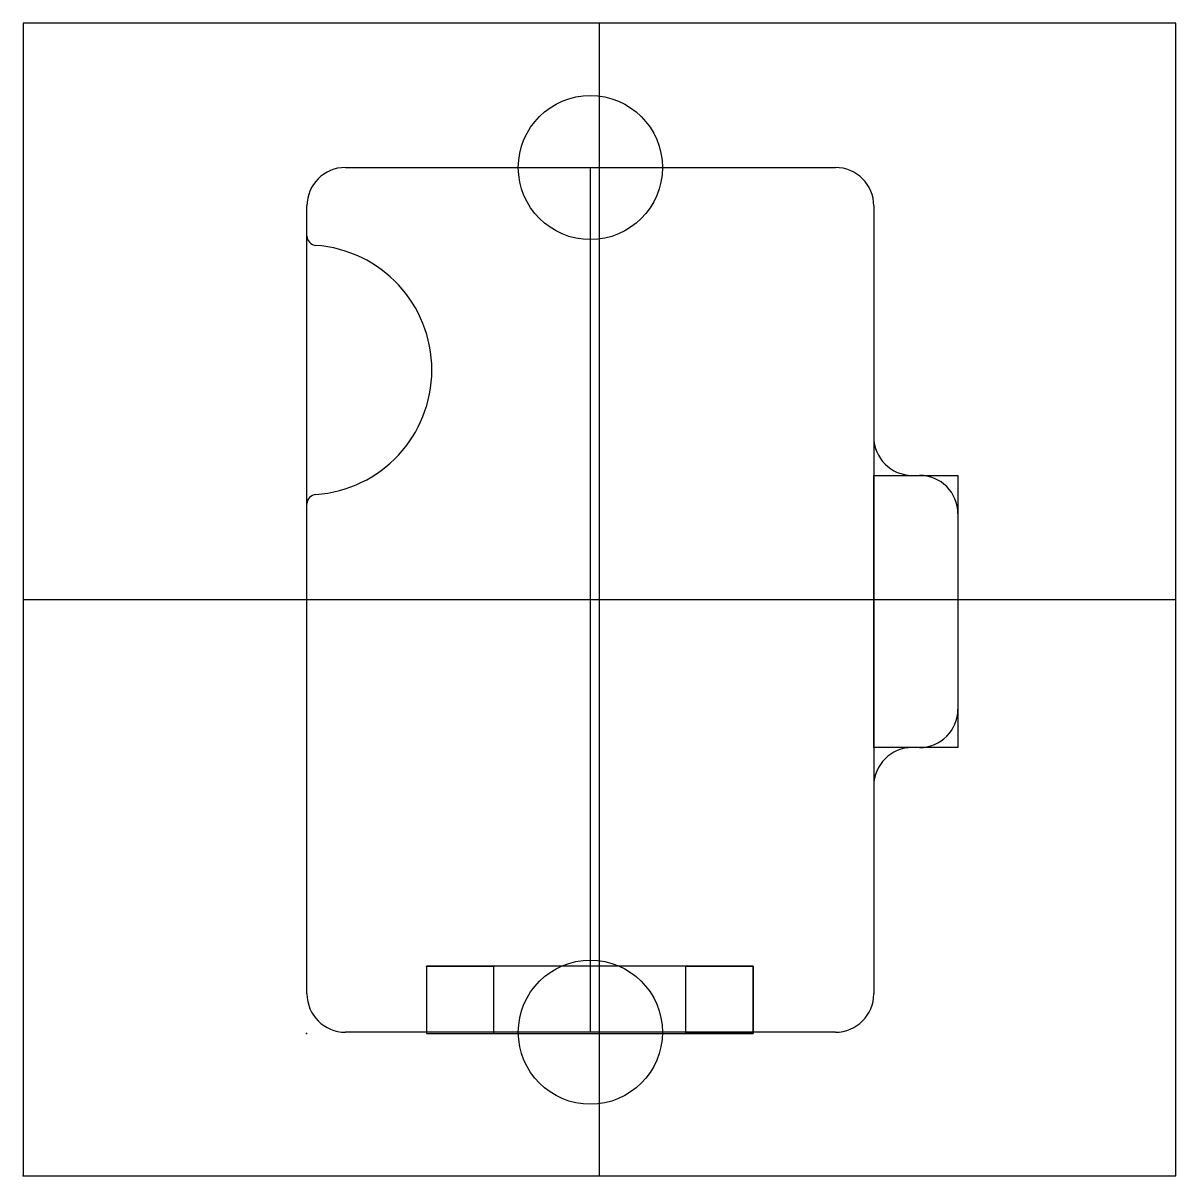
# Model space of a CAD drawing. Header units: centimetres. Extents: x 0 to 12, y 0 to 12.
import ezdxf

# ---------------------------------------------------------------- set-up
doc = ezdxf.new("R2010")
doc.units = ezdxf.units.CM
doc.header["$MEASUREMENT"] = 0
for name, color, linetype in [('packaging v2_Sketch1', 7, 'Continuous'), ('packaging v2_Sketch2', 7, 'Continuous'), ('packaging v2_Sketch3', 7, 'Continuous'), ('packaging v2_Sketch4', 7, 'Continuous'), ('packaging v2_Sketch5', 7, 'Continuous'), ('Prototype 1_Komponente3 v1_Neustrukturiert-Skizze1', 7, 'Continuous'), ('Prototype 1_Komponente3 v1_Neustrukturiert-Skizze2', 7, 'Continuous')]:
    doc.layers.add(name, color=color, linetype=linetype)

# ---------------------------------------------------------------- blocks, each defined once
blk = doc.blocks.new('Prototype1_Komponente3v1')
at = {"layer": 'Prototype 1_Komponente3 v1_Neustrukturiert-Skizze1'}
for p, q in [((-0.11, 1.25), (-0.11, 4.65)), ((-0.11, 4.65, 0.7), (-0.11, 3.95, 0.7)), ((-0.11, 4.65), (-0.11, 4.65, 0.7)), ((-0.11, 3.95, 0.7), (-0.11, 1.95, 0.7)), ((-0.11, 1.95, 0.7), (-0.11, 1.25, 0.7)), ((-0.11, 1.25, 0.7), (-0.11, 1.25))]:
    blk.add_line(p, q, dxfattribs=at)
blk.add_point((-0.11, 0), dxfattribs=at)
at = {"layer": 'Prototype 1_Komponente3 v1_Neustrukturiert-Skizze2'}
for p, q in [((-0.13, 3.95, 0.7), (-0.13, 4.65, 0.7)), ((-0.13, 4.65, 0.7), (-0.13, 4.65)), ((-0.13, 4.65), (-0.13, 3.95)), ((-0.13, 4.65), (-0.13, 3.95)), ((-0.13, 3.95, 0.7), (-0.13, 4.65, 0.7)), ((-0.13, 4.65, 0.7), (-0.13, 4.65)), ((-0.13, 3.95), (-0.13, 3.95, 0.7)), ((-0.13, 1.95, 0.7), (-0.13, 1.95, 0.694)), ((-0.13, 1.25), (-0.13, 1.95)), ((-0.13, 1.25, 0.7), (-0.13, 1.95, 0.7)), ((-0.13, 1.95), (-0.13, 1.95, 0.694)), ((-0.13, 1.25), (-0.13, 1.95)), ((-0.13, 1.25, 0.7), (-0.13, 1.95, 0.7)), ((-0.13, 1.25, 0.694), (-0.13, 1.25, 0.7)), ((-0.13, 1.25, 0.694), (-0.13, 1.25)), ((-0.13, 1.25, 0.694), (-0.13, 1.25, 0.7)), ((-0.13, 1.25, 0.694), (-0.13, 1.25))]:
    blk.add_line(p, q, dxfattribs=at)
blk.add_point((-0.13, 0), dxfattribs=at)

msp = doc.modelspace()

# ---------------------------------------------------------------- linework, layer by layer
at = {"layer": 'packaging v2_Sketch1'}
for p, q in [((12, 12), (0, 12)), ((0, 12), (0, 0)), ((12, 0), (12, 12)), ((0, 0), (12, 0))]:
    msp.add_line(p, q, dxfattribs=at)
msp.add_point((0, 0), dxfattribs=at)
at = {"layer": 'packaging v2_Sketch2'}
for p, q in [((0, 12, 1), (0, 0, 1)), ((12, 12, 1), (0, 12, 1)), ((6, 0, 1), (6, 12, 1)), ((12, 0, 1), (12, 12, 1)), ((0, 6, 1), (12, 6, 1)), ((0, 0, 1), (12, 0, 1))]:
    msp.add_line(p, q, dxfattribs=at)
msp.add_point((0, 0, 1), dxfattribs=at)
at = {"layer": 'packaging v2_Sketch3'}
for p, q in [((12, 12, 1), (0, 12, 1)), ((0, 12, 1), (0, 0, 1)), ((12, 0, 1), (12, 12, 1)), ((3.355, 10.496, 1), (8.455, 10.496, 1)), ((2.955, 9.786, 1), (2.955, 10.096, 1)), ((8.855, 10.096, 1), (8.855, 1.896, 1)), ((2.955, 6.993, 1), (2.955, 9.941, 1)), ((2.955, 1.896, 1), (2.955, 6.993, 1)), ((8.455, 1.496, 1), (3.355, 1.496, 1)), ((0, 0, 1), (12, 0, 1))]:
    msp.add_line(p, q, dxfattribs=at)
for centre, radius, start, end in [((3.355, 10.096, 1), 0.4, 90, 180), ((8.455, 10.096, 1), 0.4, 360, 90), ((3.055, 9.786, 1), 0.1, 180, 265.904), ((2.955, 8.389, 1), 1.3, 274.096, 85.904), ((3.055, 6.993, 1), 0.1, 94.096, 180), ((3.355, 1.896, 1), 0.4, 180, 270), ((8.455, 1.896, 1), 0.4, 270, 360)]:
    msp.add_arc(centre, radius, start, end, dxfattribs=at)
msp.add_point((0, 0, 1), dxfattribs=at)
at = {"layer": 'packaging v2_Sketch4'}
for p, q in [((12, 12, 1), (0, 12, 1)), ((0, 12, 1), (0, 0, 1)), ((12, 0, 1), (12, 12, 1)), ((3.355, 10.496, 1), (8.455, 10.496, 1)), ((2.955, 1.896, 1), (2.955, 10.096, 1)), ((8.855, 10.096, 1), (8.855, 1.896, 1)), ((8.855, 7.292, 1), (9.731, 7.292, 1)), ((8.855, 4.459, 1), (8.855, 7.292, 1)), ((9.731, 7.292, 1), (9.731, 4.459, 1)), ((9.731, 4.459, 1), (8.855, 4.459, 1)), ((8.455, 1.496, 1), (3.355, 1.496, 1)), ((0, 0, 1), (12, 0, 1))]:
    msp.add_line(p, q, dxfattribs=at)
for centre, start, end in [((3.355, 10.096, 1), 90, 180), ((8.455, 10.096, 1), 360, 90), ((3.355, 1.896, 1), 180, 270), ((8.455, 1.896, 1), 270, 360)]:
    msp.add_arc(centre, 0.4, start, end, dxfattribs=at)
msp.add_point((0, 0, 1), dxfattribs=at)
at = {"layer": 'packaging v2_Sketch5'}
for p, q in [((12, 12, 1), (0, 12, 1)), ((0, 12, 1), (0, 0, 1)), ((12, 0, 1), (12, 12, 1)), ((3.355, 10.496, 1), (8.455, 10.496, 1)), ((5.905, 1.496, 1), (5.905, 10.496, 1)), ((2.955, 1.896, 1), (2.955, 10.096, 1)), ((8.855, 10.096, 1), (8.855, 7.692, 1)), ((9.255, 7.292, 1), (9.331, 7.292, 1)), ((9.731, 6.892, 1), (9.731, 4.859, 1)), ((9.331, 4.459, 1), (9.255, 4.459, 1)), ((8.855, 4.059, 1), (8.855, 1.896, 1)), ((8.455, 1.496, 1), (3.355, 1.496, 1)), ((0, 0, 1), (12, 0, 1))]:
    msp.add_line(p, q, dxfattribs=at)
for centre in [(5.905, 10.496, 1), (5.905, 1.496, 1)]:
    msp.add_circle(centre, 0.75, dxfattribs=at)
for centre, start, end in [((3.355, 10.096, 1), 90, 180), ((8.455, 10.096, 1), 360, 90), ((9.255, 7.692, 1), 180, 270), ((9.331, 6.892, 1), 0, 90), ((9.331, 4.859, 1), 270, 0), ((9.255, 4.059, 1), 90, 180), ((3.355, 1.896, 1), 180, 270), ((8.455, 1.896, 1), 270, 360)]:
    msp.add_arc(centre, 0.4, start, end, dxfattribs=at)
msp.add_point((0, 0, 1), dxfattribs=at)

# ---------------------------------------------------------------- block references
at = {"extrusion": (1.33227e-15, 1, -3.73659e-15), "rotation": 90.00000000000007}
msp.add_blockref('Prototype1_Komponente3v1', (-2.949, 4.509, 1.482), dxfattribs=at)

doc.saveas('drawing.dxf')
